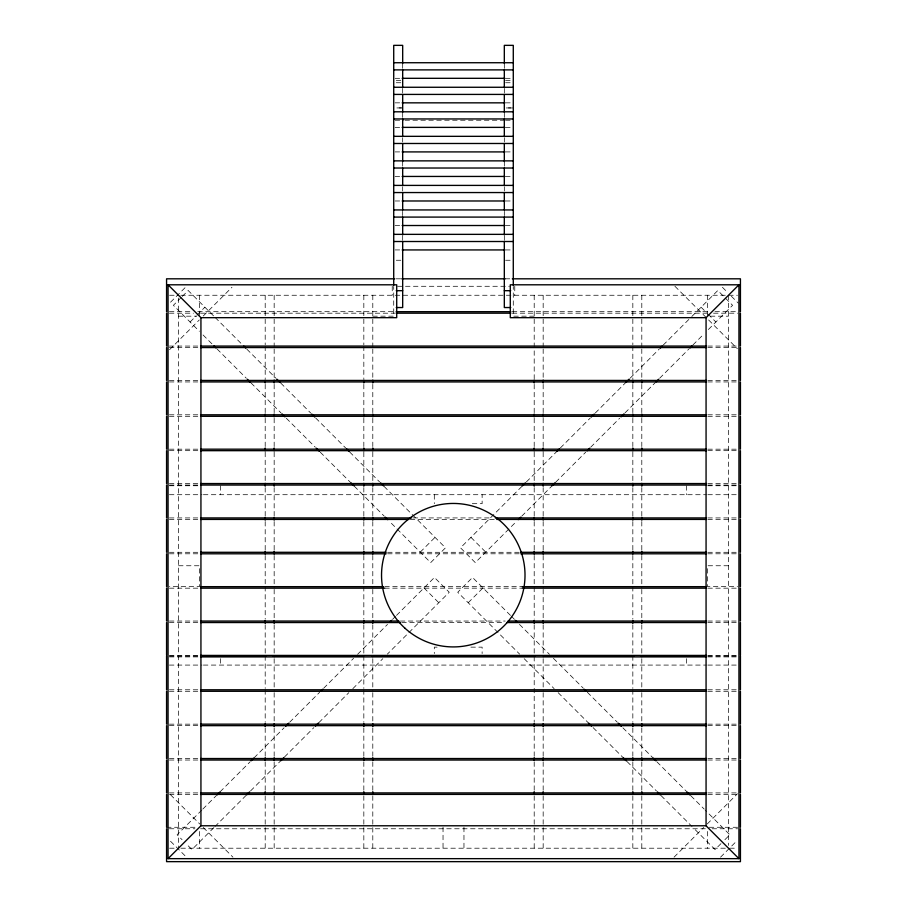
<?xml version="1.0" encoding="UTF-8"?>
<svg xmlns="http://www.w3.org/2000/svg" width="907" height="907" viewBox="0 0 907 907"><rect width="100%" height="100%" fill="white"/><g stroke="black" fill="none" stroke-linecap="round" stroke-linejoin="round"><path stroke-width="0.68" stroke-dasharray="4.54 3.4" d="M170.55 302.201L186.468 286.283M181.287 297.417L173.396 305.308L199.37 331.293M182.273 296.43L188.191 290.512L214.165 316.498M190.085 322.008L196.003 316.09M196.989 315.103L204.88 307.212M169.552 349.694L199.279 319.967M203.236 316.01L231.965 287.281M420.236 552.148L435.031 537.352M521.922 486.39L460.495 547.817L475.291 562.612L516.729 521.174M526.389 481.923L556.331 451.969M560.333 447.979L590.276 418.025M595.275 413.036L625.218 383.083M630.218 378.094L659.162 349.138M663.164 345.148L690.805 317.495M691.814 316.498L717.788 290.512L732.584 305.308L707.607 330.295M201.83 810.076L177.137 834.757L182.069 839.689M202.828 809.078L216.115 795.79M220.118 791.788L250.094 761.812M254.096 757.81L284.072 727.833M289.684 722.221L319.627 692.279M323.629 688.277L353.571 658.335M357.573 654.332L387.516 624.39M392.516 619.39L395.509 616.397M396.506 615.399L434.442 577.464L449.237 592.26L387.334 654.151M521.729 516.174L551.705 486.197M555.708 482.195L585.684 452.219M590.684 447.219L619.662 418.24M625.036 412.855L654.99 382.901M659.638 378.264L688.935 348.957M692.925 344.966L703.911 333.98M213.927 827.569L191.933 849.553L186.014 843.635M214.925 826.572L245.899 795.598M250.559 790.927L279.878 761.619M284.503 756.982L313.856 727.641M318.856 722.641L348.832 692.653M352.834 688.662L382.811 658.686M468.205 602.713L483 587.917M674.048 857.172L703.764 827.445M707.222 823.987L737.448 793.761M720.963 843.635L715.045 849.553L693.061 827.569M724.908 839.689L729.84 834.757L705.158 810.076M720.543 857.172L736.45 841.254M401.404 107.922L396.28 107.944L402.685 107.956M510.72 107.933L505.596 107.956L513.283 107.956M395.123 78.308L402.685 78.308M505.596 78.308L511.877 78.308M396.28 80.338L401.404 80.338M505.596 80.338L513.283 80.338M396.28 82.741L402.685 82.741M505.596 82.741L510.72 82.741M395.123 102.842L402.685 102.842M505.596 102.842L511.877 102.842M395.123 120.223L403.57 120.223M404.976 120.223L504.836 120.223M505.596 120.223L511.877 120.223M395.123 127.377L402.685 127.377M505.596 127.377L511.877 127.377M395.123 151.911L402.685 151.911M505.596 151.911L511.877 151.911M395.123 176.446L402.685 176.446M505.596 176.446L511.877 176.446M395.123 200.98L402.685 200.98M505.596 200.98L511.877 200.98M395.123 225.514L402.685 225.514M505.596 225.514L511.877 225.514M395.123 249.935L402.685 249.935M505.596 249.935L511.877 249.935M396.28 260.252L401.404 260.252M505.596 260.252L510.72 260.252M396.11 278.812L401.778 278.812M505.222 278.812L510.89 278.812M397.561 286.283L509.439 286.283M169.552 295.251L178.52 295.251M180.833 295.251L737.448 295.251M169.405 311.691L192.069 311.691M197.737 311.691L394.692 311.691M512.308 311.691L709.263 311.691M714.931 311.691L737.595 311.691M169.405 313.187L193.486 313.187M200.572 313.187L394.692 313.187M512.308 313.187L706.428 313.187M713.514 313.187L737.595 313.187M178.52 316.18L196.649 316.18M372.8 316.18L393.717 316.18L393.717 286.476M534.2 316.18L513.283 316.18L513.283 286.476M710.351 316.18L728.48 316.18M169.405 346.066L199.155 346.066M707.845 346.066L737.595 346.066M169.405 347.562L199.155 347.562M707.845 347.562L737.595 347.562M169.405 380.441L199.155 380.441M707.845 380.441L737.595 380.441M169.405 381.938L199.155 381.938M707.845 381.938L737.595 381.938M169.405 414.805L199.155 414.805M707.845 414.805L737.595 414.805M169.405 416.302L199.155 416.302M707.845 416.302L737.595 416.302M169.405 449.18L199.155 449.18M707.845 449.18L737.595 449.18M169.405 450.677L199.155 450.677M707.845 450.677L737.595 450.677M169.405 483.556L199.155 483.556M707.845 483.556L737.595 483.556M169.405 485.052L199.155 485.052M707.845 485.052L737.595 485.052M169.394 485.744L199.155 485.744M707.845 485.744L740.429 485.744M169.394 494.712L201.989 494.712M203.372 494.712L706.451 494.712M707.845 494.712L737.606 494.712M472.286 503.68L482.127 503.68L482.127 494.712M169.405 517.931L199.155 517.931M413.116 517.931L492.467 517.931M707.845 517.931L737.595 517.931M169.405 519.416L199.155 519.416M410.281 519.416L495.301 519.416M707.845 519.416L737.595 519.416M169.405 552.295L199.155 552.295M387.606 552.295L519.394 552.295M707.845 552.295L737.595 552.295M169.405 553.792L199.155 553.792M387.606 553.792L519.394 553.792M707.845 553.792L737.595 553.792M178.52 565.753L199.449 565.753L199.449 586.67L169.405 586.67M728.48 565.753L707.551 565.753L707.551 586.67L737.595 586.67M384.772 586.67L522.228 586.67M169.405 588.167L199.155 588.167M384.772 588.167L522.228 588.167M707.845 588.167L737.595 588.167M169.405 621.046L199.155 621.046M400.361 621.046L505.222 621.046M707.845 621.046L737.595 621.046M169.405 622.542L199.155 622.542M401.778 622.542L503.804 622.542M707.845 622.542L737.595 622.542M437.117 647.144L434.306 647.144L434.306 653.55M470.88 647.144L482.127 647.144L482.127 653.55M169.405 655.421L199.155 655.421M707.845 655.421L737.595 655.421M169.394 656.112L199.155 656.112M707.845 656.112L737.606 656.112M169.405 656.906L199.155 656.906M707.845 656.906L737.595 656.906M169.394 665.08L201.989 665.08M203.372 665.08L706.451 665.08M707.845 665.08L737.606 665.08M169.405 689.785L199.155 689.785M707.845 689.785L737.595 689.785M169.405 691.281L199.155 691.281M707.845 691.281L737.595 691.281M169.405 724.16L199.155 724.16M707.845 724.16L737.595 724.16M169.405 725.657L199.155 725.657M707.845 725.657L737.595 725.657M169.405 758.535L199.155 758.535M707.845 758.535L737.595 758.535M169.405 760.032L199.155 760.032M707.845 760.032L737.595 760.032M169.405 792.911L199.155 792.911M707.845 792.911L737.595 792.911M169.405 794.396L199.155 794.396M707.845 794.396L737.595 794.396M166.571 827.275L197.737 827.275M709.263 827.275L737.595 827.275M169.405 828.771L194.903 828.771M200.572 828.771L706.428 828.771M712.097 828.771L737.595 828.771M169.552 848.204L175.221 848.204M180.89 848.204L726.11 848.204M729.761 848.204L737.448 848.204M722.426 287.281L727.391 292.258M731.371 296.238L738.332 303.199M701.1 307.212L707.018 313.13M708.004 314.117L715.895 322.008M674.933 286.283L737.346 348.696M470.948 537.352L485.744 552.148M215.174 317.495L242.815 345.148M246.817 349.138L275.762 378.094M280.762 383.083L310.704 413.036M315.704 418.025L345.646 447.979M349.649 451.969L379.591 481.923M384.058 486.39L445.484 547.817L430.689 562.612L389.25 521.174M510.471 615.399L472.536 577.464L457.74 592.26L519.643 654.151M511.469 616.397L514.473 619.39M519.462 624.39L549.415 654.332M553.406 658.335L583.36 688.277M587.351 692.279L617.304 722.221M622.905 727.833L652.893 757.81M656.883 761.812L686.871 791.788M690.862 795.79L704.161 809.078M203.066 334.978L213.054 344.966M217.045 348.957L246.341 378.264M250.99 382.901L280.943 412.855M286.317 418.24L315.296 447.219M320.296 452.219L350.272 482.195M354.274 486.197L384.251 516.174M524.167 658.686L554.143 688.662M558.145 692.653L588.121 722.641M593.121 727.641L622.474 756.982M627.1 761.619L656.419 790.927M661.078 795.598L692.064 826.572M423.977 587.917L438.773 602.713M170.527 794.759L199.755 823.987M203.213 827.445L232.94 857.172M170.527 841.254L186.445 857.172M728.48 295.251L728.48 845.415M707.551 295.251L707.551 316.18M707.551 831.458L707.551 848.204M686.633 485.744L686.633 494.712M686.633 658.675L686.633 665.08M641.805 295.251L641.805 347.574M641.805 348.991L641.805 378.695M641.805 384.353L641.805 412.628M641.805 418.286L641.805 446.573M641.805 452.23L641.805 481.923M641.805 487.581L641.805 515.868M641.805 521.525L641.805 549.812M641.805 555.469L641.805 587.985M641.805 589.403L641.805 619.107M641.805 624.764L641.805 657.28M641.805 658.697L641.805 691.225M641.805 692.642L641.805 722.335M641.805 727.992L641.805 756.279M641.805 761.937L641.805 790.224M641.805 795.87L641.805 848.204M632.837 295.251L632.837 344.751M632.837 346.168L632.837 378.695M632.837 384.353L632.837 412.628M632.837 418.286L632.837 446.573M632.837 452.23L632.837 481.923M632.837 487.581L632.837 515.868M632.837 521.525L632.837 549.812M632.837 555.469L632.837 585.162M632.837 586.58L632.837 619.107M632.837 624.764L632.837 654.457M632.837 655.874L632.837 688.402M632.837 689.808L632.837 722.335M632.837 727.992L632.837 756.279M632.837 761.937L632.837 790.224M632.837 795.87L632.837 848.204M543.168 295.251L543.168 347.574M543.168 348.991L543.168 378.695M543.168 384.353L543.168 412.628M543.168 418.286L543.168 446.573M543.168 452.23L543.168 481.923M543.168 487.581L543.168 515.868M543.168 521.525L543.168 549.812M543.168 555.469L543.168 587.985M543.168 589.403L543.168 619.107M543.168 624.764L543.168 657.28M543.168 658.697L543.168 691.225M543.168 692.642L543.168 722.335M543.168 727.992L543.168 756.279M543.168 761.937L543.168 790.224M543.168 795.87L543.168 848.204M534.2 295.251L534.2 378.695M534.2 384.353L534.2 412.628M534.2 418.286L534.2 446.573M534.2 452.23L534.2 481.923M534.2 487.581L534.2 515.868M534.2 521.525L534.2 549.812M534.2 555.469L534.2 619.107M534.2 624.764L534.2 722.335M534.2 727.992L534.2 756.279M534.2 761.937L534.2 790.224M534.2 795.87L534.2 848.204M514.768 286.283L514.768 295.251M504.315 64.136L504.315 68.342M504.315 88.376L504.315 92.877M504.315 113.205L504.315 117.411M504.315 137.683L504.315 141.946M504.315 161.627L504.315 167.273M504.315 186.808L504.315 191.014M504.315 211.342L504.315 215.549M504.315 235.763L504.315 240.525M463.965 827.275L463.965 848.204M443.035 827.275L443.035 848.204M434.306 494.712L434.306 503.68M402.685 64.136L402.685 68.342M402.685 88.376L402.685 92.877M402.685 113.205L402.685 117.411M402.685 137.683L402.685 141.946M402.685 161.627L402.685 167.273M402.685 186.808L402.685 191.014M402.685 211.342L402.685 215.549M402.685 235.763L402.685 240.525M392.232 286.283L392.232 295.251M372.8 295.251L372.8 347.574M372.8 348.991L372.8 378.695M372.8 384.353L372.8 412.628M372.8 418.286L372.8 446.573M372.8 452.23L372.8 481.923M372.8 487.581L372.8 515.868M372.8 521.525L372.8 549.812M372.8 555.469L372.8 587.985M372.8 589.403L372.8 619.107M372.8 624.764L372.8 657.28M372.8 658.697L372.8 691.225M372.8 692.642L372.8 722.335M372.8 727.992L372.8 756.279M372.8 761.937L372.8 790.224M372.8 795.87L372.8 848.204M363.832 295.251L363.832 344.751M363.832 346.168L363.832 378.695M363.832 384.353L363.832 412.628M363.832 418.286L363.832 446.573M363.832 452.23L363.832 481.923M363.832 487.581L363.832 515.868M363.832 521.525L363.832 549.812M363.832 555.469L363.832 585.162M363.832 586.58L363.832 619.107M363.832 624.764L363.832 654.457M363.832 655.874L363.832 688.402M363.832 689.808L363.832 722.335M363.832 727.992L363.832 756.279M363.832 761.937L363.832 790.224M363.832 795.87L363.832 848.204M274.163 295.251L274.163 347.574M274.163 348.991L274.163 378.695M274.163 384.353L274.163 412.628M274.163 418.286L274.163 446.573M274.163 452.23L274.163 481.923M274.163 487.581L274.163 515.868M274.163 521.525L274.163 549.812M274.163 555.469L274.163 587.985M274.163 589.403L274.163 619.107M274.163 624.764L274.163 657.28M274.163 658.697L274.163 691.225M274.163 692.642L274.163 722.335M274.163 727.992L274.163 756.279M274.163 761.937L274.163 790.224M274.163 795.87L274.163 848.204M265.195 295.251L265.195 344.751M265.195 346.168L265.195 378.695M265.195 384.353L265.195 412.628M265.195 418.286L265.195 446.573M265.195 452.23L265.195 481.923M265.195 487.581L265.195 515.868M265.195 521.525L265.195 549.812M265.195 555.469L265.195 585.162M265.195 586.58L265.195 619.107M265.195 624.764L265.195 654.457M265.195 655.874L265.195 688.402M265.195 689.808L265.195 722.335M265.195 727.992L265.195 756.279M265.195 761.937L265.195 790.224M265.195 795.87L265.195 848.204M220.367 485.744L220.367 494.712M220.367 658.675L220.367 665.08M199.449 295.251L199.449 316.18M199.449 831.458L199.449 848.204M178.52 298.04L178.52 848.204"/><path stroke-width="1.36" d="M522.387 485.914L525.391 482.921M556.898 451.414L559.336 448.976M591.273 417.027L594.278 414.034M625.853 382.459L629.22 379.092M660.16 348.141L662.167 346.145M216.796 795.11L219.8 792.106M251.092 760.814L253.745 758.161M285.682 726.224L288.687 723.219M320.636 691.27L322.631 689.275M389.522 622.383L391.518 620.388M706.065 317.677L738.944 284.798L510.29 284.798L510.29 317.677L706.065 317.677L706.065 825.778L738.944 858.657L168.056 858.657L168.056 284.798L396.71 284.798L396.71 317.677L200.935 317.677L168.056 284.798M168.056 858.657L200.935 825.778L200.935 317.677M518.214 519.677L520.72 517.171M552.159 485.733L555.152 482.739M587.101 450.79L589.675 448.217M621.046 416.846L624.039 413.853M655.988 381.904L658.641 379.262M689.932 347.959L691.928 345.964M246.568 794.929L249.561 791.924M280.512 760.984L283.88 757.617M315.455 726.042L318.448 723.038M393.717 62.73L513.283 62.73M393.717 69.884L513.283 69.884M402.164 78.308L504.836 78.308M393.717 87.265L513.283 87.265M393.717 94.419L513.283 94.419M402.164 102.842L504.836 102.842M393.717 111.799L513.283 111.799M393.717 118.953L513.283 118.953M402.164 127.377L504.836 127.377M393.717 136.333L513.283 136.333M393.717 143.487L513.283 143.487M402.164 151.911L504.836 151.911M393.717 160.868L513.283 160.868M393.717 168.022L513.283 168.022M402.164 176.446L504.836 176.446M393.717 185.402L513.283 185.402M393.717 192.556L513.283 192.556M402.164 200.98L504.836 200.98M393.717 209.936L513.283 209.936M393.717 217.09L513.283 217.09M402.164 225.514L504.836 225.514M393.717 234.357L513.283 234.357M393.717 241.511L513.283 241.511M402.164 249.935L504.836 249.935M394.692 278.812L166.571 278.812L166.571 311.691M401.778 278.812L505.222 278.812M512.308 278.812L740.429 278.812L740.429 311.691M396.28 290.693L402.685 290.693M504.315 290.693L510.72 290.693M396.28 307.541L402.685 307.541L402.685 241.511M510.72 307.541L504.315 307.541L504.315 241.511M396.11 311.691L510.89 311.691M396.11 313.187L510.89 313.187M200.572 346.066L706.428 346.066M200.572 347.562L706.428 347.562M200.572 380.441L706.428 380.441M200.572 381.938L706.428 381.938M200.572 414.805L706.428 414.805M200.572 416.302L706.428 416.302M200.572 449.18L706.428 449.18M200.572 450.677L706.428 450.677M200.572 483.556L706.428 483.556M200.572 485.052L706.428 485.052M200.572 517.931L411.699 517.931M495.301 517.931L706.428 517.931M200.572 519.416L408.864 519.416M496.719 519.416L706.428 519.416M200.572 552.295L386.189 552.295M520.811 552.295L706.428 552.295M200.572 553.792L386.189 553.792M520.811 553.792L706.428 553.792M200.572 586.67L383.366 586.67M522.228 586.67L706.428 586.67M200.572 588.167L384.772 588.167M522.228 588.167L706.428 588.167M200.572 621.046L398.944 621.046M508.056 621.046L706.428 621.046M200.572 622.542L400.361 622.542M506.639 622.542L706.428 622.542M200.572 655.421L706.428 655.421M200.572 656.112L265.751 656.112M272.837 656.112L363.526 656.112M372.029 656.112L534.971 656.112M543.474 656.112L634.163 656.112M641.249 656.112L706.428 656.112M200.572 656.906L706.428 656.906M200.572 689.785L706.428 689.785M200.572 691.281L706.428 691.281M200.572 724.16L706.428 724.16M200.572 725.657L706.428 725.657M200.572 758.535L706.428 758.535M200.572 760.032L706.428 760.032M200.572 792.911L706.428 792.911M200.572 794.396L706.428 794.396M200.935 825.778L706.065 825.778M243.813 346.145L245.82 348.141M276.76 379.092L280.127 382.459M311.702 414.034L314.706 417.027M346.644 448.976L349.082 451.414M380.589 482.921L383.593 485.914M515.471 620.388L517.466 622.383M584.357 689.275L586.353 691.27M618.302 723.219L621.295 726.224M653.244 758.161L655.886 760.814M687.189 792.106L690.182 795.11M214.052 345.964L216.047 347.959M247.339 379.262L250.343 382.255M281.941 413.853L284.934 416.846M316.305 448.217L319.298 451.21M350.828 482.739L353.821 485.733M385.26 517.171L387.765 519.677M588.53 723.038L591.523 726.042M623.109 757.617L626.465 760.984M657.416 791.924L660.409 794.929M740.429 313.187L740.429 346.066M740.429 347.562L740.429 380.441M740.429 381.938L740.429 414.805M740.429 416.302L740.429 449.18M740.429 450.677L740.429 483.556M740.429 485.052L740.429 517.931M740.429 519.416L740.429 552.295M740.429 553.792L740.429 586.67M740.429 588.167L740.429 621.046M740.429 622.542L740.429 655.421M740.429 656.112L740.429 689.785M740.429 691.281L740.429 724.16M740.429 725.657L740.429 758.535M740.429 760.032L740.429 792.911M740.429 794.396L740.429 827.275M740.429 828.771L740.429 861.65L166.571 861.65L166.571 828.771M738.944 284.798L738.944 858.657M641.805 380.101L641.805 382.935M641.805 414.046L641.805 416.88M641.805 447.99L641.805 450.813M641.805 483.34L641.805 486.175M641.805 517.285L641.805 520.108M641.805 551.218L641.805 554.052M641.805 620.513L641.805 623.347M641.805 723.752L641.805 726.575M641.805 757.696L641.805 760.519M641.805 791.63L641.805 794.464M632.837 380.101L632.837 382.935M632.837 414.046L632.837 416.88M632.837 447.99L632.837 450.813M632.837 483.34L632.837 486.175M632.837 517.285L632.837 520.108M632.837 551.218L632.837 554.052M632.837 620.513L632.837 623.347M632.837 723.752L632.837 726.575M632.837 757.696L632.837 760.519M632.837 791.63L632.837 794.464M543.168 380.101L543.168 382.935M543.168 414.046L543.168 416.88M543.168 447.99L543.168 450.813M543.168 483.34L543.168 486.175M543.168 517.285L543.168 520.108M543.168 551.218L543.168 554.052M543.168 620.513L543.168 623.347M543.168 723.752L543.168 726.575M543.168 757.696L543.168 760.519M543.168 791.63L543.168 794.464M534.2 380.101L534.2 382.935M534.2 414.046L534.2 416.88M534.2 447.99L534.2 450.813M534.2 483.34L534.2 486.175M534.2 517.285L534.2 520.108M534.2 551.218L534.2 554.052M534.2 620.513L534.2 623.347M534.2 723.752L534.2 726.575M534.2 757.696L534.2 760.519M534.2 791.63L534.2 794.464M513.283 285.286L513.283 45.35L504.315 45.35L504.315 63.547M504.315 69.884L504.315 87.265M504.315 94.419L504.315 112.321M504.315 118.953L504.315 136.333M504.315 143.487L504.315 161.627M504.315 168.022L504.315 185.584M504.315 192.556L504.315 209.936M504.315 217.09L504.315 234.89M402.685 63.547L402.685 45.35L393.717 45.35L393.717 285.286M402.685 69.884L402.685 87.265M402.685 94.419L402.685 112.321M402.685 118.953L402.685 136.333M402.685 143.487L402.685 161.627M402.685 168.022L402.685 185.584M402.685 192.556L402.685 209.936M402.685 217.09L402.685 234.89M372.8 380.101L372.8 382.935M372.8 414.046L372.8 416.88M372.8 447.99L372.8 450.813M372.8 483.34L372.8 486.175M372.8 517.285L372.8 520.108M372.8 551.218L372.8 554.052M372.8 620.513L372.8 623.347M372.8 723.752L372.8 726.575M372.8 757.696L372.8 760.519M372.8 791.63L372.8 794.464M363.832 380.101L363.832 382.935M363.832 414.046L363.832 416.88M363.832 447.99L363.832 450.813M363.832 483.34L363.832 486.175M363.832 517.285L363.832 520.108M363.832 551.218L363.832 554.052M363.832 620.513L363.832 623.347M363.832 723.752L363.832 726.575M363.832 757.696L363.832 760.519M363.832 791.63L363.832 794.464M274.163 380.101L274.163 382.935M274.163 414.046L274.163 416.88M274.163 447.99L274.163 450.813M274.163 483.34L274.163 486.175M274.163 517.285L274.163 520.108M274.163 551.218L274.163 554.052M274.163 620.513L274.163 623.347M274.163 723.752L274.163 726.575M274.163 757.696L274.163 760.519M274.163 791.63L274.163 794.464M265.195 380.101L265.195 382.935M265.195 414.046L265.195 416.88M265.195 447.99L265.195 450.813M265.195 483.34L265.195 486.175M265.195 517.285L265.195 520.108M265.195 551.218L265.195 554.052M265.195 620.513L265.195 623.347M265.195 723.752L265.195 726.575M265.195 757.696L265.195 760.519M265.195 791.63L265.195 794.464M166.571 313.187L166.571 346.066M166.571 347.562L166.571 380.441M166.571 381.938L166.571 414.805M166.571 416.302L166.571 449.18M166.571 450.677L166.571 483.556M166.571 485.052L166.571 517.931M166.571 519.416L166.571 552.295M166.571 553.792L166.571 586.67M166.571 588.167L166.571 621.046M166.571 622.542L166.571 655.421M166.571 656.112L166.571 689.785M166.571 691.281L166.571 724.16M166.571 725.657L166.571 758.535M166.571 760.032L166.571 792.911M166.571 794.396L166.571 827.275M404.715 627.984A71.732 71.732 0 0 0 523.282 590.831A71.732 71.732 0 0 0 431.823 506.73A71.732 71.732 0 0 0 404.715 627.984"/></g></svg>
